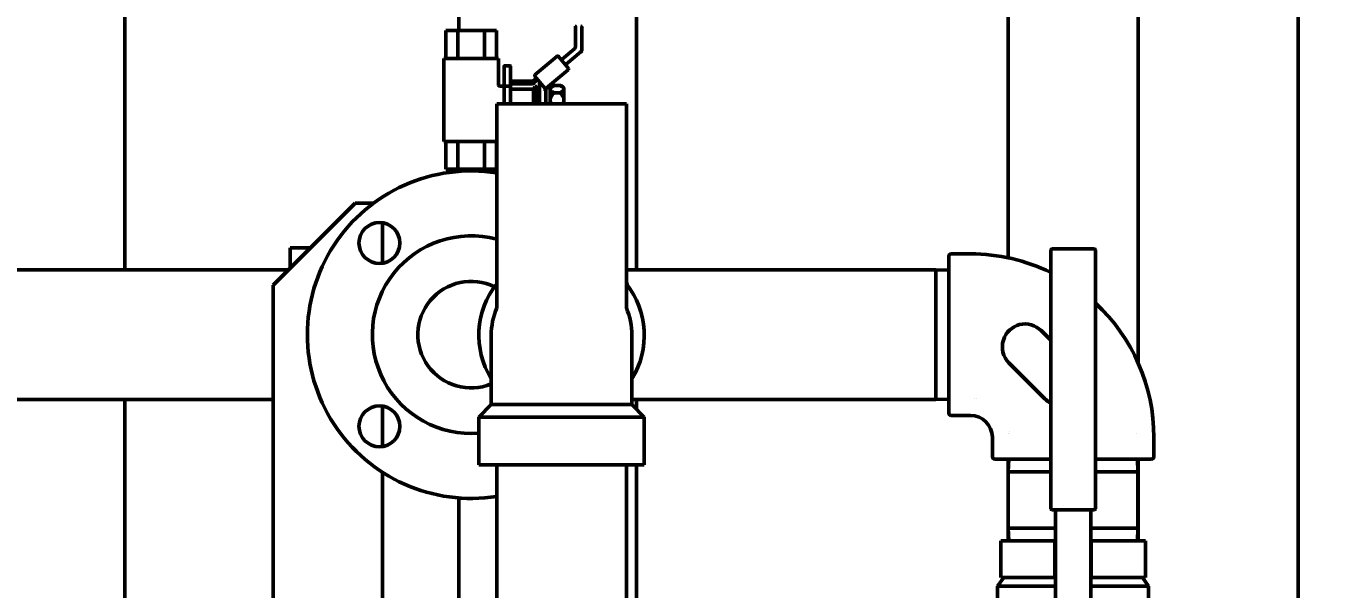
# Model space of a CAD drawing. Header units: inches. Extents: x 11 to 1621, y 11 to 1332.
# Drawn here: x 1070.67 to 1094.4, y 317.3 to 327.62 of the extents above; entities that cross this region are included whole.
import ezdxf

# ---------------------------------------------------------------- set-up
doc = ezdxf.new("R2010")
doc.units = ezdxf.units.IN
doc.header["$LTSCALE"] = 48
doc.header["$MEASUREMENT"] = 0
doc.layers.add('Dimension (ANSI)', color=7, linetype='Continuous', lineweight=25)
doc.layers.add('Visible (ANSI)', color=7, linetype='Continuous', lineweight=50)
doc.styles.add('Dimension Text', font='tahoma.ttf')
doc.dimstyles.new('ELC FT', dxfattribs={"dimscale": 48, "dimtxt": 0.12, "dimasz": 0.098425, "dimexe": 0.05, "dimexo": 0.1, "dimgap": 0.031496, "dimtad": 1, "dimdec": 5, "dimzin": 3, "dimdsep": 46, "dimlunit": 4, "dimtxsty": 'Dimension Text', "dimcen": 0.09, "dimdle": 0.5, "dimclrd": 5, "dimclre": 5, "dimclrt": 256, "dimadec": 1, "dimazin": 3, "dimtfac": 0.833333, "dimtofl": 0, "dimtmove": 0, "dimatfit": 3, "dimfxl": 0, "dimfrac": 2, "dimtolj": 1, "dimtzin": 0, "dimlwd": 25, "dimlwe": 25, "dimarcsym": 0})

# ---------------------------------------------------------------- blocks, each defined once
blk = doc.blocks.new('*D32')
at = {"layer": 'Defpoints', "color": 0, "linetype": 'Continuous', "transparency": 16777216}
for p in [(1009.144, 460.889), (1167.944, 460.889), (1018.545, 291.451)]:
    blk.add_point(p, dxfattribs=at)
at = {"layer": 'Dimension (ANSI)', "color": 5, "linetype": 'Continuous', "lineweight": 25, "transparency": 16777216}
for p, q in [((1163.144, 460.889), (1006.744, 460.889)), ((1009.144, 296.176), (1009.144, 456.165)), ((1013.745, 291.451), (1006.744, 291.451))]:
    blk.add_line(p, q, dxfattribs=at)
at = {"layer": 'Dimension (ANSI)', "color": 5, "linetype": 'Continuous', "transparency": 16777216}
for points in [[(1008.356, 456.165), (1009.931, 456.165), (1009.144, 460.889)], [(1008.356, 296.176), (1009.931, 296.176), (1009.144, 291.451)]]:
    blk.add_solid(points, dxfattribs=at)
at = {"layer": 'Dimension (ANSI)', "linetype": 'Continuous', "lineweight": 25, "transparency": 16777216, "insert": (1003.996, 376.17), "char_height": 5.76, "attachment_point": 5, "rotation": 90, "style": 'Dimension Text'}
blk.add_mtext('\\A1;14\'-1 7/16"', dxfattribs=at)
blk = doc.blocks.new('*D51')
at = {"layer": 'Defpoints', "color": 0, "linetype": 'Continuous', "transparency": 16777216}
for p in [(1146.447, 546.451), (994.545, 291.451), (1018.545, 291.451)]:
    blk.add_point(p, dxfattribs=at)
at = {"layer": 'Dimension (ANSI)', "color": 5, "linetype": 'Continuous', "lineweight": 25, "transparency": 16777216}
for p, q in [((1141.647, 546.451), (992.145, 546.451)), ((994.545, 541.727), (994.545, 296.176)), ((1013.745, 291.451), (992.145, 291.451))]:
    blk.add_line(p, q, dxfattribs=at)
at = {"layer": 'Dimension (ANSI)', "color": 5, "linetype": 'Continuous', "transparency": 16777216}
for points in [[(993.758, 541.727), (995.333, 541.727), (994.545, 546.451)], [(993.758, 296.176), (995.333, 296.176), (994.545, 291.451)]]:
    blk.add_solid(points, dxfattribs=at)
at = {"layer": 'Dimension (ANSI)', "linetype": 'Continuous', "lineweight": 25, "transparency": 16777216, "insert": (990.034, 418.951), "char_height": 5.76, "attachment_point": 5, "rotation": 90, "style": 'Dimension Text'}
blk.add_mtext('\\A1;21\'-3"', dxfattribs=at)

msp = doc.modelspace()

# ---------------------------------------------------------------- linework, layer by layer
at = {"layer": 'Visible (ANSI)'}
for p, q in [((1072.476979, 335.716101), (1072.476979, 323.151021)), ((1093.976979, 303.316653), (1093.976979, 335.716301)), ((1078.601979, 327.533521), (1078.601979, 332.966301)), ((1081.851979, 323.151021), (1081.851979, 332.966301)), ((1088.664479, 332.966301), (1088.664479, 323.37191)), ((1091.044479, 332.966301), (1091.044479, 321.449061)), ((1078.35869, 327.533521), (1078.582271, 327.533521)), ((1078.35869, 327.533521), (1078.35869, 327.025521)), ((1078.582271, 327.533521), (1079.066688, 327.533521)), ((1078.582271, 327.533521), (1078.582271, 327.025521)), ((1079.066688, 327.533521), (1079.290269, 327.533521)), ((1079.066688, 327.533521), (1079.066688, 327.025521)), ((1079.290269, 327.533521), (1079.290269, 327.025521)), ((1080.737739, 327.610484), (1080.737739, 327.244865)), ((1080.855739, 327.18984), (1080.855739, 327.610484)), ((1078.35869, 327.025521), (1078.324479, 327.025521)), ((1078.324479, 325.501521), (1078.324479, 327.025521)), ((1078.35869, 327.025521), (1078.582271, 327.025521)), ((1078.64271, 327.025521), (1078.582271, 327.025521)), ((1079.006249, 327.025521), (1078.64271, 327.025521)), ((1079.066688, 327.025521), (1079.006249, 327.025521)), ((1079.066688, 327.025521), (1079.290269, 327.025521)), ((1079.324479, 327.025521), (1079.290269, 327.025521)), ((1079.324479, 326.543521), (1079.324479, 327.025521)), ((1080.395927, 327.062709), (1079.993271, 326.724841)), ((1080.606789, 326.842038), (1080.42366, 327.060283)), ((1080.716644, 327.199626), (1080.491422, 327.010642)), ((1080.567271, 326.920249), (1080.834644, 327.144601)), ((1079.429479, 326.513521), (1079.429479, 326.882221)), ((1079.536479, 326.888521), (1079.435779, 326.888521)), ((1079.544479, 326.880521), (1079.544479, 326.532521)), ((1080.201999, 326.476681), (1080.604363, 326.814305)), ((1079.544479, 326.608497), (1079.955739, 326.608497)), ((1079.544479, 326.561151), (1079.94846, 326.561151)), ((1079.955739, 326.608497), (1080.019973, 326.662395)), ((1079.961316, 326.56583), (1079.979574, 326.581151)), ((1080.043286, 326.634611), (1079.979574, 326.581151)), ((1079.990845, 326.697108), (1080.173772, 326.479104)), ((1080.077739, 326.586272), (1080.077739, 326.191653)), ((1079.31629, 326.440686), (1079.316282, 326.440686)), ((1079.354479, 326.513521), (1079.429479, 326.513521)), ((1079.429479, 326.513521), (1079.448479, 326.532521)), ((1079.429479, 326.513521), (1079.429479, 326.494521)), ((1079.429479, 326.513521), (1079.525479, 326.513521)), ((1079.429479, 326.191653), (1079.429479, 326.494521)), ((1079.544479, 326.496148), (1079.544479, 326.191653)), ((1079.544479, 326.461021), (1079.966854, 326.461021)), ((1079.966854, 326.469289), (1079.989584, 326.508659)), ((1079.966854, 326.469289), (1079.966854, 326.191653)), ((1079.989584, 326.508659), (1079.989584, 326.191653)), ((1079.989584, 326.508659), (1080.025869, 326.508659)), ((1080.025869, 326.508659), (1080.025869, 326.191653)), ((1080.065239, 326.485928), (1080.025869, 326.508659)), ((1080.065239, 326.485928), (1080.065239, 326.191653)), ((1080.077739, 326.418521), (1080.065239, 326.418521)), ((1080.077739, 326.381948), (1080.065239, 326.381948)), ((1080.195739, 326.405433), (1080.195739, 326.462103)), ((1080.195739, 326.191653), (1080.195739, 326.405433)), ((1080.222068, 326.493521), (1080.274479, 326.493521)), ((1080.274479, 326.493521), (1080.336108, 326.529102)), ((1080.274479, 326.462707), (1080.274479, 326.493521)), ((1080.274479, 326.263521), (1080.274479, 326.462707)), ((1080.336108, 326.529102), (1080.462851, 326.529102)), ((1080.336108, 326.396312), (1080.462851, 326.396312)), ((1080.524479, 326.493521), (1080.462851, 326.529102)), ((1080.524479, 326.462707), (1080.524479, 326.493521)), ((1080.524479, 326.263521), (1080.524479, 326.462707)), ((1081.668842, 326.191653), (1079.293842, 326.191653)), ((1079.293842, 326.191653), (1079.293842, 322.453165)), ((1080.274479, 326.191653), (1080.274479, 326.263521)), ((1080.524479, 326.191653), (1080.524479, 326.263521)), ((1081.668842, 326.191653), (1081.668842, 322.453165)), ((1078.35869, 325.501521), (1078.324479, 325.501521)), ((1078.35869, 325.501521), (1078.582271, 325.501521)), ((1078.35869, 324.993521), (1078.35869, 325.501521)), ((1078.64271, 325.501521), (1078.582271, 325.501521)), ((1078.582271, 324.993521), (1078.582271, 325.501521)), ((1079.006249, 325.501521), (1078.64271, 325.501521)), ((1079.066688, 325.501521), (1079.006249, 325.501521)), ((1079.066688, 324.993521), (1079.066688, 325.501521)), ((1079.066688, 325.501521), (1079.290269, 325.501521)), ((1079.293842, 325.501521), (1079.290269, 325.501521)), ((1079.290269, 324.993521), (1079.290269, 325.501521)), ((1078.35869, 324.993521), (1078.582271, 324.993521)), ((1079.066688, 324.993521), (1078.582271, 324.993521)), ((1078.601979, 324.955259), (1078.601979, 324.993521)), ((1079.066688, 324.993521), (1079.290269, 324.993521)), ((1076.699479, 324.369771), (1075.199479, 322.869771)), ((1077.032843, 324.369771), (1076.699479, 324.369771)), ((1077.199479, 323.271863), (1077.199479, 324.013936)), ((1075.511979, 323.182271), (1075.511979, 323.557271)), ((1075.886979, 323.557271), (1075.511979, 323.557271)), ((1089.444479, 323.440096), (1089.444479, 323.518521)), ((1089.464479, 323.538521), (1090.244479, 323.538521)), ((1090.264479, 323.518521), (1090.264479, 323.440096)), ((1087.574479, 323.399121), (1087.574479, 320.527921)), ((1087.974479, 323.443521), (1087.618879, 323.443521)), ((1089.444479, 323.440096), (1089.444479, 318.772173)), ((1090.264479, 323.440096), (1090.264479, 318.772173)), ((1070.308979, 323.151021), (1075.480729, 323.151021)), ((1081.668842, 323.151021), (1087.339979, 323.151021)), ((1087.339979, 323.151021), (1087.339979, 320.776021)), ((1087.574479, 323.14372), (1087.339979, 323.151021)), ((1075.199479, 302.273462), (1075.199479, 322.869771)), ((1089.269958, 322.037), (1089.444479, 321.862479)), ((1079.19306, 321.953653), (1079.19306, 320.680997)), ((1081.769623, 321.953653), (1081.769623, 320.680997)), ((1089.337722, 320.788764), (1088.679722, 321.446764)), ((1070.308979, 320.776021), (1075.199479, 320.776021)), ((1072.476979, 320.776021), (1072.476979, 302.273462)), ((1077.199479, 319.913106), (1077.199479, 320.655179)), ((1079.19306, 320.680997), (1078.965717, 320.453653)), ((1081.769623, 320.680997), (1079.19306, 320.680997)), ((1081.769623, 320.776021), (1087.339979, 320.776021)), ((1081.769623, 320.680997), (1081.996967, 320.453653)), ((1081.851979, 320.59864), (1081.851979, 320.776021)), ((1087.574479, 320.783322), (1087.339979, 320.776021)), ((1088.044179, 320.797946), (1088.044179, 320.797946)), ((1088.080935, 320.799091), (1088.080886, 320.799089)), ((1078.965717, 320.453653), (1081.996967, 320.453653)), ((1078.965717, 320.453653), (1078.965717, 319.578653)), ((1081.996967, 320.453653), (1081.996967, 319.578653)), ((1087.974479, 320.483521), (1087.618879, 320.483521)), ((1088.664479, 320.152903), (1088.664479, 320.1529)), ((1088.688905, 320.153221), (1088.688905, 320.153219)), ((1088.690048, 320.189937), (1088.690048, 320.189928)), ((1091.019815, 320.160917), (1091.019815, 320.160917)), ((1088.374479, 320.083521), (1088.374479, 319.727921)), ((1091.334479, 320.083521), (1091.334479, 319.727921)), ((1088.418879, 319.683521), (1089.444479, 319.683521)), ((1088.664479, 319.683521), (1088.664479, 318.183521)), ((1088.674281, 319.683521), (1088.666979, 319.449021)), ((1090.264479, 319.683521), (1091.290079, 319.683521)), ((1091.034678, 319.683521), (1091.041979, 319.449021)), ((1091.044479, 319.683521), (1091.044479, 318.183521)), ((1077.199479, 302.273462), (1077.199479, 319.441741)), ((1078.965717, 319.578653), (1081.996967, 319.578653)), ((1079.293842, 319.578653), (1079.293842, 304.504153)), ((1081.668842, 319.578653), (1081.668842, 304.504153)), ((1081.851979, 315.222351), (1081.851979, 319.578653)), ((1089.444479, 319.449021), (1088.666979, 319.449021)), ((1088.666979, 319.449021), (1088.666979, 318.418021)), ((1091.041979, 319.449021), (1090.264479, 319.449021)), ((1091.041979, 319.449021), (1091.041979, 318.418021)), ((1078.601979, 315.222351), (1078.601979, 318.971783)), ((1090.244479, 318.752173), (1089.464479, 318.752173)), ((1089.529479, 318.742173), (1089.529479, 318.074256)), ((1090.179479, 318.742173), (1090.179479, 318.074256)), ((1089.529479, 318.418021), (1088.666979, 318.418021)), ((1088.674281, 318.183521), (1088.666979, 318.418021)), ((1091.041979, 318.418021), (1090.179479, 318.418021)), ((1091.034678, 318.183521), (1091.041979, 318.418021)), ((1088.527802, 318.183521), (1089.521979, 318.183521)), ((1088.527802, 318.183521), (1088.527802, 317.513138)), ((1089.521979, 317.513138), (1089.521979, 318.183521)), ((1089.521979, 318.183521), (1089.529479, 318.183521)), ((1089.529479, 318.044338), (1089.529479, 318.074256)), ((1089.529479, 318.044338), (1089.529479, 316.71657)), ((1090.179479, 318.183521), (1090.186979, 318.183521)), ((1090.179479, 318.044338), (1090.179479, 316.71657)), ((1090.186979, 318.183521), (1090.186979, 317.513138)), ((1090.186979, 318.183521), (1091.181157, 318.183521)), ((1091.181157, 317.513138), (1091.181157, 318.183521)), ((1088.582534, 317.513138), (1088.471769, 317.356355)), ((1088.471769, 317.356355), (1089.529479, 317.356355)), ((1088.471769, 314.043904), (1088.471769, 317.356355)), ((1088.527802, 317.513138), (1089.521979, 317.513138)), ((1089.529479, 317.513138), (1089.521979, 317.513138)), ((1090.186979, 317.513138), (1090.179479, 317.513138)), ((1090.179479, 317.356355), (1091.237189, 317.356355)), ((1090.186979, 317.513138), (1091.181157, 317.513138)), ((1091.126425, 317.513138), (1091.237189, 317.356355)), ((1091.237189, 314.043904), (1091.237189, 317.356355))]:
    msp.add_line(p, q, dxfattribs=at)
for centre in [(1077.145101, 323.6429), (1077.145101, 320.284142)]:
    msp.add_circle(centre, 0.375, dxfattribs=at)
for centre, radius, start, end in [((1080.727739, 327.610484), 0.01, 0, 90), ((1080.865739, 327.610484), 0.01, 90, 180), ((1080.40858, 327.04763), 0.019685, 40, 130.0000001), ((1080.678684, 327.244865), 0.059055, 310.0000001, 0), ((1080.796684, 327.18984), 0.059055, 310, 0), ((1079.435779, 326.882221), 0.0063, 90, 180), ((1079.536479, 326.880521), 0.008, 0, 89.9999991), ((1080.478566, 327.025963), 0.02, 220, 310), ((1080.580127, 326.904928), 0.02, 130, 220), ((1080.59171, 326.829385), 0.019685, 310, 40), ((1079.354479, 326.543521), 0.03, 180, 270), ((1079.94846, 326.581151), 0.02, 270, 310), ((1080.005924, 326.709761), 0.019685, 130, 220), ((1080.057739, 326.586272), 0.02, 0, 0.3346741), ((1079.525479, 326.532521), 0.019, 270, 0), ((1080.215739, 326.462103), 0.02, 130, 180), ((1078.824479, 321.963521), 3, 80.9988661, 279.0011339), ((1078.824479, 321.963521), 1.81, 74.9705177, 274.4754258), ((1089.464479, 323.518521), 0.02, 90, 180), ((1090.244479, 323.518521), 0.02, 0, 90), ((1087.618879, 323.399121), 0.0444, 90, 180), ((1087.974479, 320.083521), 3.36, 64.0555202, 90), ((1078.824479, 321.963521), 0.976, 63.9944748, 292.187838), ((1080.481342, 321.953653), 1.515625, 141.5826339, 211.7883306), ((1078.824479, 321.963521), 3, 17.7817171, 18.5366166), ((1080.481342, 321.953653), 1.515625, 328.2116694, 38.4173661), ((1087.974479, 320.083521), 3.36, 0, 47.0353019), ((1080.481342, 321.953653), 1.288281, 157.1863449, 180), ((1080.481342, 321.953653), 1.288281, 0, 22.8136551), ((1088.97484, 321.741882), 0.41736, 45, 162.8017462), ((1088.97484, 321.741882), 0.41736, 162.8017462, 225), ((1089.63284, 321.083882), 0.41736, 225, 243.1719279), ((1087.618879, 320.527921), 0.0444, 180, 270), ((1087.974479, 320.083521), 0.4, 0, 90), ((1088.418879, 319.727921), 0.0444, 180, 270), ((1091.290079, 319.727921), 0.0444, 270, 0), ((1089.464479, 318.772173), 0.02, 180, 270), ((1089.519479, 318.742173), 0.01, 0, 90), ((1090.189479, 318.742173), 0.01, 90, 180), ((1090.244479, 318.772173), 0.02, 270, 0)]:
    msp.add_arc(centre, radius, start, end, dxfattribs=at)
for points in [[(1080.718539, 327.201285), (1080.720935, 327.203476), (1080.722361, 327.205099), (1080.723181, 327.206037)], [(1079.544479, 326.532521), (1079.544482, 326.531375), (1079.54448, 326.530366), (1079.544479, 326.52947)], [(1079.544479, 326.52947), (1079.54448, 326.527925), (1079.54448, 326.526331), (1079.544479, 326.524594)], [(1079.54448, 326.522093), (1079.544479, 326.519941), (1079.54448, 326.517559), (1079.544479, 326.514956)], [(1080.173771, 326.479107), (1080.173771, 326.479106), (1080.173772, 326.479105), (1080.173772, 326.479104)], [(1080.197843, 326.473194), (1080.19786, 326.473208), (1080.197876, 326.473222), (1080.197892, 326.473235)]]:
    msp.add_open_spline(points, degree=3, dxfattribs=at)
for points, knots in [([(1080.077739, 326.586389), (1080.077726, 326.588542), (1080.077357, 326.59072), (1080.076318, 326.593751), (1080.075897, 326.594722), (1080.075079, 326.596263), (1080.074721, 326.59686), (1080.074135, 326.59773), (1080.073928, 326.598021), (1080.0736, 326.598457), (1080.073479, 326.598612), (1080.07334, 326.598787), (1080.073311, 326.598822), (1080.073258, 326.598889), (1080.073232, 326.598919), (1080.073189, 326.598972), (1080.073171, 326.598994), (1080.073126, 326.599049), (1080.073108, 326.59907), (1080.073088, 326.599095), (1080.073082, 326.599101), (1080.073079, 326.599105)], [0, 0, 0, 0, 0.01640702431, 0.01640702431, 0.02441748211, 0.02441748211, 0.02970416538, 0.02970416538, 0.03241805375, 0.03241805375, 0.03390542443, 0.03390542443, 0.03430339306, 0.03430339306, 0.03471120786, 0.03471120786, 0.03511901052, 0.03511901052, 0.03593943498, 0.03593943498, 0.03655969588, 0.03655969588, 0.03655969588, 0.03655969588]), ([(1079.54448, 326.524594), (1079.54448, 326.524126), (1079.544479, 326.523659), (1079.544479, 326.523192), (1079.54448, 326.522829), (1079.54448, 326.52244), (1079.54448, 326.522093)], [0.18461274955, 0.18461274955, 0.18461274955, 0.18461274955, 0.21875, 0.21875, 0.21875, 0.24533581394, 0.24533581394, 0.24533581394, 0.24533581394]), ([(1079.544479, 326.514956), (1079.544479, 326.514878), (1079.544479, 326.5148), (1079.544479, 326.514722), (1079.544479, 326.514024), (1079.544479, 326.513317), (1079.544479, 326.512601), (1079.544479, 326.512391), (1079.544479, 326.512123), (1079.544479, 326.511962)], [0.42769677783, 0.42769677783, 0.42769677783, 0.42769677783, 0.43340357493, 0.43340357493, 0.43340357493, 0.484375, 0.484375, 0.484375, 0.49931766753, 0.49931766753, 0.49931766753, 0.49931766753]), ([(1079.544479, 326.511962), (1079.544479, 326.508637), (1079.544479, 326.504936), (1079.544479, 326.499506), (1079.544479, 326.497824), (1079.544479, 326.496148)], [0, 0, 0, 0, 0.02918911509, 0.02918911509, 0.04196245823, 0.04196245823, 0.04196245823, 0.04196245823]), ([(1080.201999, 326.476681), (1080.199993, 326.474998), (1080.197616, 326.473678), (1080.19307, 326.472241), (1080.190888, 326.471924), (1080.186573, 326.472), (1080.184384, 326.472401), (1080.180303, 326.473863), (1080.178358, 326.474945), (1080.175607, 326.477128), (1080.174634, 326.478074), (1080.173771, 326.479103)], [0, 0, 0, 0, 0.01995220052, 0.01995220052, 0.03632784896, 0.03632784896, 0.05284222267, 0.05284222267, 0.0693633813, 0.0693633813, 0.07959990217, 0.07959990217, 0.07959990217, 0.07959990217]), ([(1080.176739, 326.429378), (1080.176882, 326.429853), (1080.177265, 326.431126), (1080.178284, 326.434507), (1080.179374, 326.438089), (1080.181588, 326.444931), (1080.182882, 326.448679), (1080.184312, 326.452246)], [-0.05907990848, -0.05907990848, -0.05907990848, -0.05907990848, -0.05489293794, -0.05489293794, -0.02929032149, -0.02929032149, -0.00000198142, -0.00000198142, -0.00000198142, -0.00000198142]), ([(1080.19191, 326.468216), (1080.191071, 326.467511), (1080.190309, 326.466703), (1080.18872, 326.464464), (1080.188015, 326.463049), (1080.186821, 326.459988), (1080.186344, 326.45844), (1080.185371, 326.455255), (1080.184898, 326.453709), (1080.184312, 326.452246)], [-0.04878801169, -0.04878801169, -0.04878801169, -0.04878801169, -0.03801607247, -0.03801607247, -0.0243283073, -0.0243283073, -0.01200853282, -0.01200853282, -0.00000202053, -0.00000202053, -0.00000202053, -0.00000202053]), ([(1080.201741, 326.476467), (1080.200959, 326.475819), (1080.200164, 326.475155), (1080.199368, 326.474485), (1080.198947, 326.474131), (1080.198544, 326.47379), (1080.198158, 326.473464), (1080.197935, 326.473276), (1080.197719, 326.473094), (1080.197507, 326.472915), (1080.197315, 326.472753), (1080.197155, 326.472617), (1080.196944, 326.472439), (1080.195441, 326.471172), (1080.193946, 326.46992), (1080.192458, 326.468675), (1080.192275, 326.468522), (1080.192093, 326.468369), (1080.19191, 326.468216)], [0.0248962006, 0.0248962006, 0.0248962006, 0.0248962006, 0.25, 0.25, 0.25, 0.3690385146, 0.3690385146, 0.3690385146, 0.4375, 0.4375, 0.4375, 0.5, 0.5, 0.5, 0.9452523642, 0.9452523642, 0.9452523642, 1, 1, 1, 1]), ([(1090.179479, 318.074256), (1090.179479, 318.068519), (1090.179479, 318.062955), (1090.179479, 318.057748), (1090.179479, 318.052541), (1090.179479, 318.048071), (1090.179479, 318.044338)], [0, 0, 0, 0, 0.5, 0.5, 0.5, 1, 1, 1, 1])]:
    msp.add_open_spline(points, degree=3, knots=knots, dxfattribs=at)
for points, weights in [([(1080.274479, 326.462707), (1080.274479, 326.493521), (1080.336108, 326.529102)], [1.36319107143, 1.36319107143, 1.26531835598]), ([(1080.336108, 326.396312), (1080.274479, 326.431893), (1080.274479, 326.462707)], [1.26533424575, 1.36320819027, 1.36320819027]), ([(1080.274479, 326.263521), (1080.274479, 326.325149), (1080.336108, 326.396312)], [1.36320817486, 1.36320817486, 1.26533423144]), ([(1080.462851, 326.529102), (1080.524479, 326.493521), (1080.524479, 326.462707)], [1.26533413827, 1.36320807448, 1.36320807449]), ([(1080.524479, 326.462707), (1080.524479, 326.431893), (1080.462851, 326.396312)], [1.36320807449, 1.36320807449, 1.26533413827]), ([(1080.462851, 326.396312), (1080.524479, 326.325149), (1080.524479, 326.263521)], [1.26531835598, 1.36319107143, 1.36319107143]), ([(1080.293475, 326.191653), (1080.274479, 326.228424), (1080.274479, 326.263521)], [1.33146490315, 1.36320817486, 1.36320817486]), ([(1080.524479, 326.263521), (1080.524479, 326.228424), (1080.505484, 326.191653)], [1.36319107143, 1.36319107143, 1.33144819798])]:
    msp.add_rational_spline(points, weights, degree=2, dxfattribs=at)

# ---------------------------------------------------------------- dimensions: what is measured, and where the dimension line sits
at = {"layer": 'Dimension (ANSI)', "color": 5, "linetype": 'Continuous', "lineweight": 25, "true_color": 0x0000ff}
for base, p1, p2, picture, middle in [((994.545281, 291.451101), (1146.446979, 546.451101), (1018.545281, 291.451101), '*D51', (994.545281, 418.951101)), ((1009.143755, 460.889261), (1018.545281, 291.451101), (1167.944479, 460.889261), '*D32', (1009.143755, 376.170181))]:
    dim = msp.add_linear_dim(base=base, p1=p1, p2=p2, angle=270, dimstyle='ELC FT', override={"dimgap": 0.031496, "dimdec": 5, "dimlfac": 1, "dimtol": 0, "dimlim": 0, "dimtp": 0, "dimtm": 0, "dimtdec": 2, "dimatfit": 1}, dxfattribs=at)
    dim.commit()
    dim.dimension.update_dxf_attribs({"geometry": picture, "text_midpoint": middle, "dimtype": 160})

doc.saveas('drawing.dxf')
